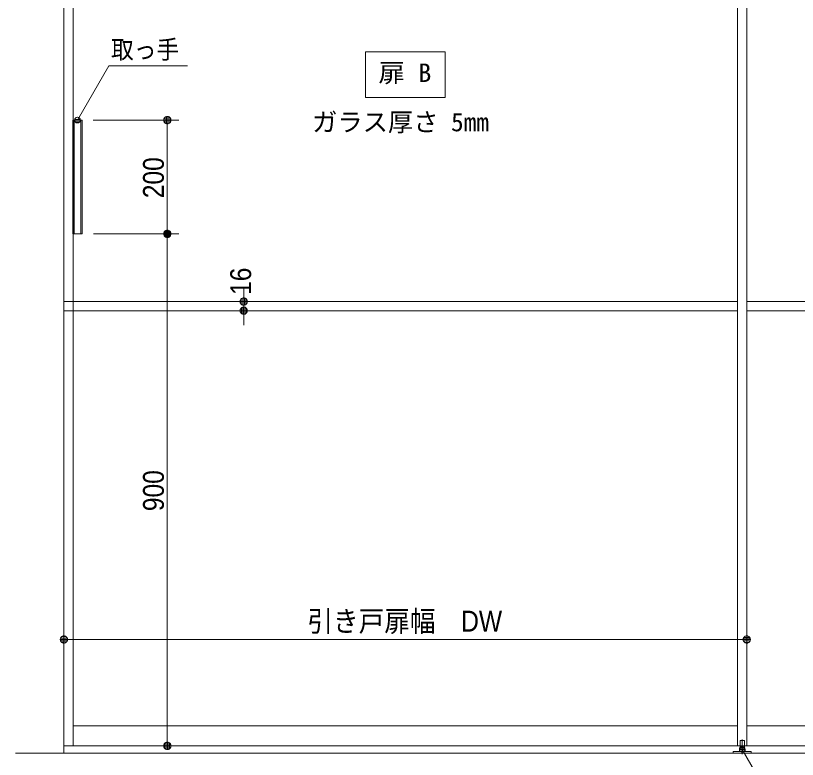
# Model space of a CAD drawing. Units: millimetres, scale not verified. Extents: x -6062 to 6062, y -3045 to 3045.
# Drawn here: x -4872 to -3499, y -2011 to -703 of the extents above; entities that cross this region are included whole.
import ezdxf
from ezdxf.enums import TextEntityAlignment as Align

# ---------------------------------------------------------------- set-up
doc = ezdxf.new("R2010")
doc.units = ezdxf.units.MM
doc.header["$LTSCALE"] = 20
for name, color, linetype, lineweight in [('0-0_2寸法-3', 7, 'Continuous', 9), ('0-1_3一般', 7, 'Continuous', 9), ('0-2_2寸法-1', 7, 'Continuous', 9), ('0-3_0', 7, 'Continuous', 9), ('0-4_2寸法-2', 7, 'Continuous', 9)]:
    doc.layers.add(name, color=color, linetype=linetype, lineweight=lineweight)
doc.styles.add('ＭＳ ゴシック', font='')
doc.styles.add('ＭＳ Ｐゴシック', font='')
doc.styles.get('ＭＳ ゴシック').set_extended_font_data('MS Gothic')
doc.styles.get('ＭＳ Ｐゴシック').set_extended_font_data('MS PGothic')

# ---------------------------------------------------------------- blocks, each defined once
blk = doc.blocks.new('_Dot')
at = {"layer": '0-3_0'}
for p, q in [((-10, 0), (-20, 0)), ((9.78, 2), (-9.78, 2)), ((7.99, 6), (-7.99, 6)), ((9.16, -3.98), (-9.16, -3.98)), ((6, -7.98), (-6, -7.98))]:
    blk.add_line(p, q, dxfattribs=at)
for points in [[(10, 0), (9.92, 1.25), (9.69, 2.49), (9.3, 3.68), (8.76, 4.82), (8.09, 5.88), (7.29, 6.85), (6.37, 7.71), (5.36, 8.44), (4.26, 9.05), (3.09, 9.51), (1.87, 9.82), (0.63, 9.98), (-0.63, 9.98), (-1.87, 9.82), (-3.09, 9.51), (-4.26, 9.05), (-5.36, 8.44), (-6.37, 7.71), (-7.29, 6.85), (-8.09, 5.88), (-8.76, 4.82), (-9.3, 3.68), (-9.69, 2.49), (-9.92, 1.25), (-10, 0), (0, 0)], [(-10, 0), (-9.92, -1.25), (-9.69, -2.49), (-9.3, -3.68), (-8.76, -4.82), (-8.09, -5.88), (-7.29, -6.85), (-6.37, -7.71), (-5.36, -8.44), (-4.26, -9.05), (-3.09, -9.51), (-1.87, -9.82), (-0.63, -9.98), (0.63, -9.98), (1.87, -9.82), (3.09, -9.51), (4.26, -9.05), (5.36, -8.44), (6.37, -7.71), (7.29, -6.85), (8.09, -5.88), (8.76, -4.82), (9.3, -3.68), (9.69, -2.49), (9.92, -1.25), (10, 0), (0, 0)]]:
    blk.add_lwpolyline(points, close=True, dxfattribs=at)
blk = doc.blocks.new('グループ-110')
at = {"layer": '0-1_3一般'}
for p, q in [((-60000, 7000), (-60000, -40000)), ((-61696.5, -40000), (13223.5, -40000))]:
    blk.add_line(p, q, dxfattribs=at)
blk = doc.blocks.new('グループ-111')
at = {"layer": '0-1_3一般'}
for p, q in [((-59680, -39740), (-59680, 6100)), ((-36320, -39740), (-36320, 6100)), ((-36320, 6100), (-36320, -39740)), ((-36000, -39740), (-36000, 6100)), ((-36000, 6100), (-36000, -39740)), ((-59682, -17740), (-59362, -17740)), ((-59642, -17740), (-59642, -21740)), ((-59402, -17740), (-59402, -21740)), ((-59362, -21740), (-59362, -17740)), ((-36320, -24120), (-60000, -24120)), ((-12640, -24120), (-36000, -24120)), ((-36320, -24440), (-60000, -24440)), ((-12640, -24440), (-36000, -24440)), ((-59680, -39040), (-36320, -39040)), ((-36000, -39040), (-12640, -39040)), ((-36235, -39560), (-36235, -39800)), ((-36095, -39550), (-36225, -39550)), ((-36160, -40027.8), (-36160, -39520)), ((-36085, -39800), (-36085, -39560)), ((-36000, -39740), (-60000, -39740)), ((-12320, -39740), (-36320, -39740)), ((-36235, -39800), (-36085, -39800)), ((-36234, -39800), (-36234, -39862)), ((-36086, -39800), (-36234, -39800)), ((-36086, -39800), (-36086, -39862)), ((-36480, -39942), (-36060, -39942)), ((-36260, -39862), (-36200, -39862)), ((-36260, -39922), (-36260, -39862)), ((-36060, -39922), (-36260, -39922)), ((-36200, -39862), (-36120, -39862)), ((-36120, -39862), (-36060, -39862)), ((-36060, -39922), (-36060, -39862)), ((-36060, -39942), (-36060, -39922))]:
    blk.add_line(p, q, dxfattribs=at)
for points in [[(-60000, -39740), (-60000, 6100), (-36000, 6100)], [(-59682, -17740), (-59682, -21740), (-59362, -21740)], [(-35840, -40000), (-36480, -40000), (-36480, -39942)], [(-36060, -39922), (-36260, -39922), (-36260, -39942)], [(-36060, -39942), (-35840, -39942), (-35840, -40000)]]:
    blk.add_lwpolyline(points, dxfattribs=at)
for centre, start, end in [((-36225, -39560), 90, 180), ((-36095, -39560), 0, 90)]:
    blk.add_arc(centre, 10, start, end, dxfattribs=at)
blk = doc.blocks.new('グループ-112')
at = {"layer": '0-1_3一般'}
for name in ['グループ-110', 'グループ-111']:
    blk.add_blockref(name, (0, 0), dxfattribs=at)

msp = doc.modelspace()

# ---------------------------------------------------------------- linework, layer by layer
at = {"layer": '0-0_2寸法-3'}
for p, q in [((-4758.91, -886.01), (-4768.69, -886.01)), ((-4759.8, -890.01), (-4767.8, -890.01)), ((-4763.63, -882.01), (-4763.97, -882.01)), ((-4763.63, -882.01), (-4763.97, -882.01)), ((-3595.31, -1988.11), (-3595.69, -1988.11)), ((-3595.31, -1988.11), (-3595.69, -1988.11)), ((-3590.6, -1992.11), (-3600.4, -1992.11)), ((-3591.5, -1996.11), (-3599.5, -1996.11))]:
    msp.add_line(p, q, dxfattribs=at)
msp.add_lwpolyline([(-4117.5, -847), (-4257.5, -847), (-4257.5, -767), (-4117.5, -767)], close=True, dxfattribs=at)
for points in [[(-4763.8, -887), (-4708.56, -791.33), (-4570.04, -791.33)], [(-3595.5, -1993.1), (-3476.05, -2200), (-3160.03, -2200)]]:
    msp.add_lwpolyline(points, dxfattribs=at)
for centre in [(-4763.8, -887), (-4763.8, -887), (-3595.5, -1993.1), (-3595.5, -1993.1)]:
    msp.add_circle(centre, 5.01, dxfattribs=at)
at = {"layer": '0-2_2寸法-1'}
for p, q in [((-4735.8, -887), (-4585.8, -887)), ((-4605.8, -1074.29), (-4605.8, -899.71)), ((-4735.6, -1087), (-4585.8, -1087)), ((-4735.6, -1087), (-4585.8, -1087)), ((-4605.8, -1099.71), (-4605.8, -1974.29)), ((-4787.5, -1780), (-4787.3, -1780)), ((-3587.5, -1780), (-3587.3, -1780)), ((-4774.79, -1800), (-3600.21, -1800)), ((-4735.8, -1987), (-4585.8, -1987))]:
    msp.add_line(p, q, dxfattribs=at)
at = {"layer": '0-4_2寸法-2'}
for p, q in [((-4471.5, -1193.29), (-4471.5, -1180.58)), ((-4471.5, -1206), (-4471.5, -1222)), ((-4451.5, -1206), (-4451.3, -1206)), ((-4451.5, -1222), (-4451.3, -1222)), ((-4471.5, -1234.71), (-4471.5, -1247.42))]:
    msp.add_line(p, q, dxfattribs=at)

# ---------------------------------------------------------------- block references
at = {"layer": '0-1_3一般', "xscale": 0.05, "yscale": 0.05}
msp.add_blockref('グループ-112', (-1787.5, 0), dxfattribs=at)
at = {"layer": '0-2_2寸法-1', "xscale": 0.6356201, "yscale": 0.6356201}
for p, rotation in [((-4605.8, -887), 90), ((-4605.8, -1087), 270), ((-4605.8, -1087), 90), ((-4787.5, -1800), 180), ((-4605.8, -1987), 270)]:
    msp.add_blockref('_Dot', p, dxfattribs=dict(at, rotation=rotation))
msp.add_blockref('_Dot', (-3587.5, -1800), dxfattribs=at)
at = {"layer": '0-4_2寸法-2', "xscale": 0.6356201, "yscale": 0.6356201}
for p, rotation in [((-4471.5, -1206), 270), ((-4471.5, -1222), 90)]:
    msp.add_blockref('_Dot', p, dxfattribs=dict(at, rotation=rotation))

# ---------------------------------------------------------------- texts
at = {"layer": '0-0_2寸法-3', "style": 'ＭＳ ゴシック'}
for s, width, p in [('取っ手', 0.9, (-4704.71, -788.94)), ('扉 B', 1.05, (-4234.86, -829.87))]:
    msp.add_text(s, height=32.55, dxfattribs=dict(at, width=width)).set_placement(p, align=Align.BOTTOM_LEFT)
msp.add_text('ガラス厚さ 5mm', height=32.55, dxfattribs=at).set_placement((-4351.29, -916.45), align=Align.BOTTOM_LEFT)
at = {"layer": '0-2_2寸法-1', "style": 'ＭＳ Ｐゴシック', "width": 0.9}
for s, p in [('200', (-4600.84, -1024.28)), ('900', (-4600.84, -1574.38))]:
    msp.add_text(s, height=36.66, rotation=90, dxfattribs=at).set_placement(p, align=Align.BOTTOM_LEFT)
msp.add_text('引き戸扉幅\u3000DW', height=36.69, dxfattribs=at).set_placement((-4359.66, -1797.07), align=Align.BOTTOM_LEFT)
at = {"layer": '0-4_2寸法-2', "style": 'ＭＳ Ｐゴシック', "width": 0.9}
msp.add_text('16', height=36.66, rotation=90, dxfattribs=at).set_placement((-4447.53, -1194.33), align=Align.BOTTOM_LEFT)

doc.saveas('drawing.dxf')
